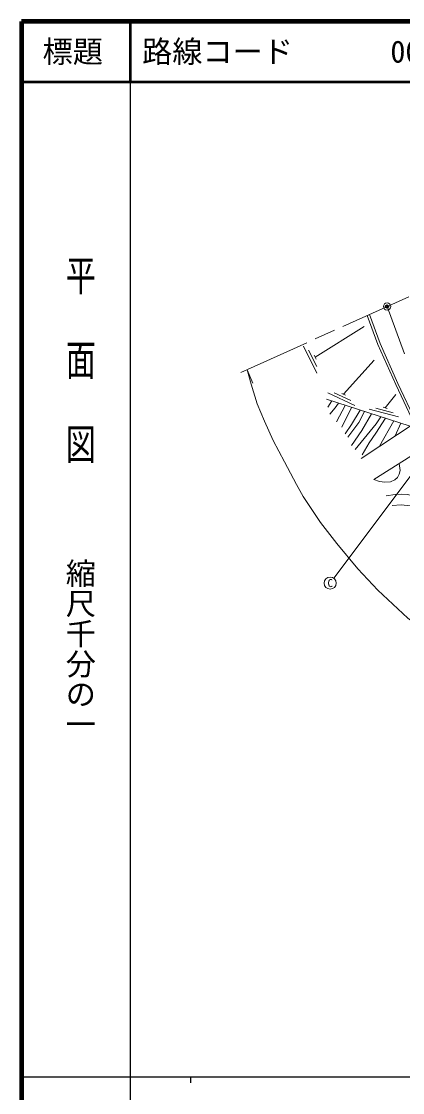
# Model space of a CAD drawing. Units: millimetres at full size, sheet at 1:1000; details may follow other scales. Extents: x 40000 to 680000, y 20000 to 380000.
# Drawn here: x 40000 to 103158, y 202409 to 380000 of the extents above; entities that cross this region are included whole.
import ezdxf
from ezdxf.enums import TextEntityAlignment as Align

# ---------------------------------------------------------------- set-up
doc = ezdxf.new("R2010")
doc.units = ezdxf.units.MM
doc.header["$LTSCALE"] = 1000
doc.header["$PDMODE"] = 32
doc.header["$PDSIZE"] = 500
doc.linetypes.add('CHAIN', pattern=[18.5, 12, -1.5, 3.5, -1.5])
for name, color, linetype, lineweight in [('M-BGD', 7, 'Continuous', 13), ('M-BMK', 2, 'CHAIN', 13), ('M-BMK-SRVR', 3, 'Continuous', 13), ('M-STR-HTXT', 7, 'Continuous', 13), ('M-STR-STRC', 7, 'Continuous', 13), ('M-TTL', 2, 'Continuous', 140), ('M-TTL-BAND', 7, 'Continuous', 25), ('M-TTL-LINE', 7, 'Continuous', 50)]:
    doc.layers.add(name, color=color, linetype=linetype, lineweight=lineweight)
doc.layers.add('M-OTRS', color=6, linetype='Continuous')
doc.layers.add('M-TTL-TXT', color=7, linetype='Continuous')
doc.styles.add('@ＭＳ ゴシック', font='')
doc.styles.add('ＭＳ ゴシック', font='')
doc.styles.get('@ＭＳ ゴシック').set_extended_font_data('@MS Gothic')
doc.styles.get('ＭＳ ゴシック').set_extended_font_data('MS Gothic')

msp = doc.modelspace()

# ---------------------------------------------------------------- linework, layer by layer
at = {"layer": 'M-BGD'}
for p, q in [((88657, 324340), (96791, 329417)), ((86734, 326173), (88971, 321701)), ((87584, 325480), (88926, 322797)), ((88501, 324653), (88814, 324027)), ((93396, 318182), (98471, 323859)), ((90750, 318430), (95275, 316304)), ((91847, 318412), (94562, 317136)), ((93079, 318330), (93712, 318033)), ((100276, 315941), (102051, 318163)), ((104401, 312894), (90530, 317354)), ((90760, 316059), (91413, 317070)), ((92213, 313634), (93658, 316348)), ((93116, 312732), (94718, 316007)), ((97628, 315721), (102457, 314423)), ((98711, 315896), (101608, 315117)), ((99938, 316032), (100614, 315850)), ((96292, 307555), (105429, 313571)), ((99362, 309577), (101719, 313756)), ((102867, 313388), (101927, 311266)), ((98379, 304041), (107933, 310081))]:
    msp.add_line(p, q, dxfattribs=at)
for points in [[(97314, 331256), (99053, 326425), (102036, 319788), (105092, 313349)], [(97680, 331422), (99424, 326575), (102399, 319956), (105429, 313571)], [(91089, 314896), (91984, 315921), (92535, 316709)], [(93645, 311621), (94700, 313166), (96124, 315555)], [(94109, 311090), (95909, 313523), (96846, 315323)], [(94672, 309701), (96391, 312162), (98011, 314949)], [(95277, 309027), (98762, 313277), (99568, 314448)], [(96452, 308116), (97643, 310125), (98753, 311713), (100350, 314197)], [(98379, 304041), (99310, 303710), (100195, 303592), (101134, 303655), (101856, 304003), (102306, 304397), (102614, 304927), (102737, 305553), (102605, 306713)], [(100430, 301373), (101911, 301554), (102957, 301613), (103916, 301557), (104678, 301377), (105662, 300901), (106836, 300297), (107821, 299887)], [(101461, 299740), (102918, 299879), (104444, 299707)]]:
    msp.add_lwpolyline(points, dxfattribs=at)
at = {"layer": 'M-BMK'}
for p, q in [((76378, 321792), (126144, 344290)), ((100588, 332736), (103473, 324873))]:
    msp.add_line(p, q, dxfattribs=at)
at = {"layer": 'M-BMK-SRVR'}
msp.add_circle((100588, 332736), 600, dxfattribs=at)
at = {"layer": 'M-OTRS'}
msp.add_point((100588, 332736), dxfattribs=at)
at = {"layer": 'M-STR-HTXT'}
for p, q in [((77393, 322251), (78371, 319999)), ((108445, 309982), (91766, 287680))]:
    msp.add_line(p, q, dxfattribs=at)
msp.add_lwpolyline([(229151, 228302), (219454, 228746), (207310, 231077), (199501, 233419), (181244, 241885), (146928, 259531), (131944, 266158), (119531, 271257), (113503, 274446), (109103, 277194), (104034, 281091), (99039, 285712), (95763, 289247), (92243, 293422), (89579, 296926), (86712, 301242), (85586, 303247), (83603, 306991), (81689, 310544), (80260, 313702), (79061, 316606), (78049, 319882), (77393, 322251)], dxfattribs=at)
at = {"layer": 'M-STR-STRC'}
msp.add_circle((91167, 286880), 1000, dxfattribs=at)
at = {"layer": 'M-TTL'}
for p, q in [((40000, 380000), (40000, 20000)), ((680000, 380000), (40000, 380000))]:
    msp.add_line(p, q, dxfattribs=at)
at = {"layer": 'M-TTL-BAND'}
for p, q in [((58000, 370000), (58000, 20000)), ((40000, 205000), (579000, 205000)), ((68000, 205000), (68000, 204000))]:
    msp.add_line(p, q, dxfattribs=at)
at = {"layer": 'M-TTL-LINE'}
for p, q in [((58000, 380000), (58000, 370000)), ((40000, 370000), (680000, 370000))]:
    msp.add_line(p, q, dxfattribs=at)

# ---------------------------------------------------------------- texts
at = {"layer": 'M-STR-STRC', "style": 'ＭＳ ゴシック'}
msp.add_text('C', height=1320, dxfattribs=at).set_placement((91167, 286880), align=Align.MIDDLE_CENTER)
at = {"layer": 'M-TTL-BAND', "style": '@ＭＳ ゴシック', "width": 1.4}
msp.add_text('平  面  図', height=3666, rotation=270, dxfattribs=at).set_placement((49777, 306475), align=Align.MIDDLE_RIGHT)
at = {"layer": 'M-TTL-BAND', "style": '@ＭＳ ゴシック'}
msp.add_text('縮尺千分の一', height=3666, rotation=270, dxfattribs=at).set_placement((49777, 261030), align=Align.MIDDLE_RIGHT)
at = {"layer": 'M-TTL-TXT', "style": 'ＭＳ ゴシック'}
msp.add_text('標題', height=3666, dxfattribs=at).set_placement((48500, 375000), align=Align.MIDDLE_CENTER)
for s, p in [('路線コード', (60000, 375000)), ('008', (101142, 375000))]:
    msp.add_text(s, height=3666, dxfattribs=at).set_placement(p, align=Align.MIDDLE_LEFT)

doc.saveas('drawing.dxf')
